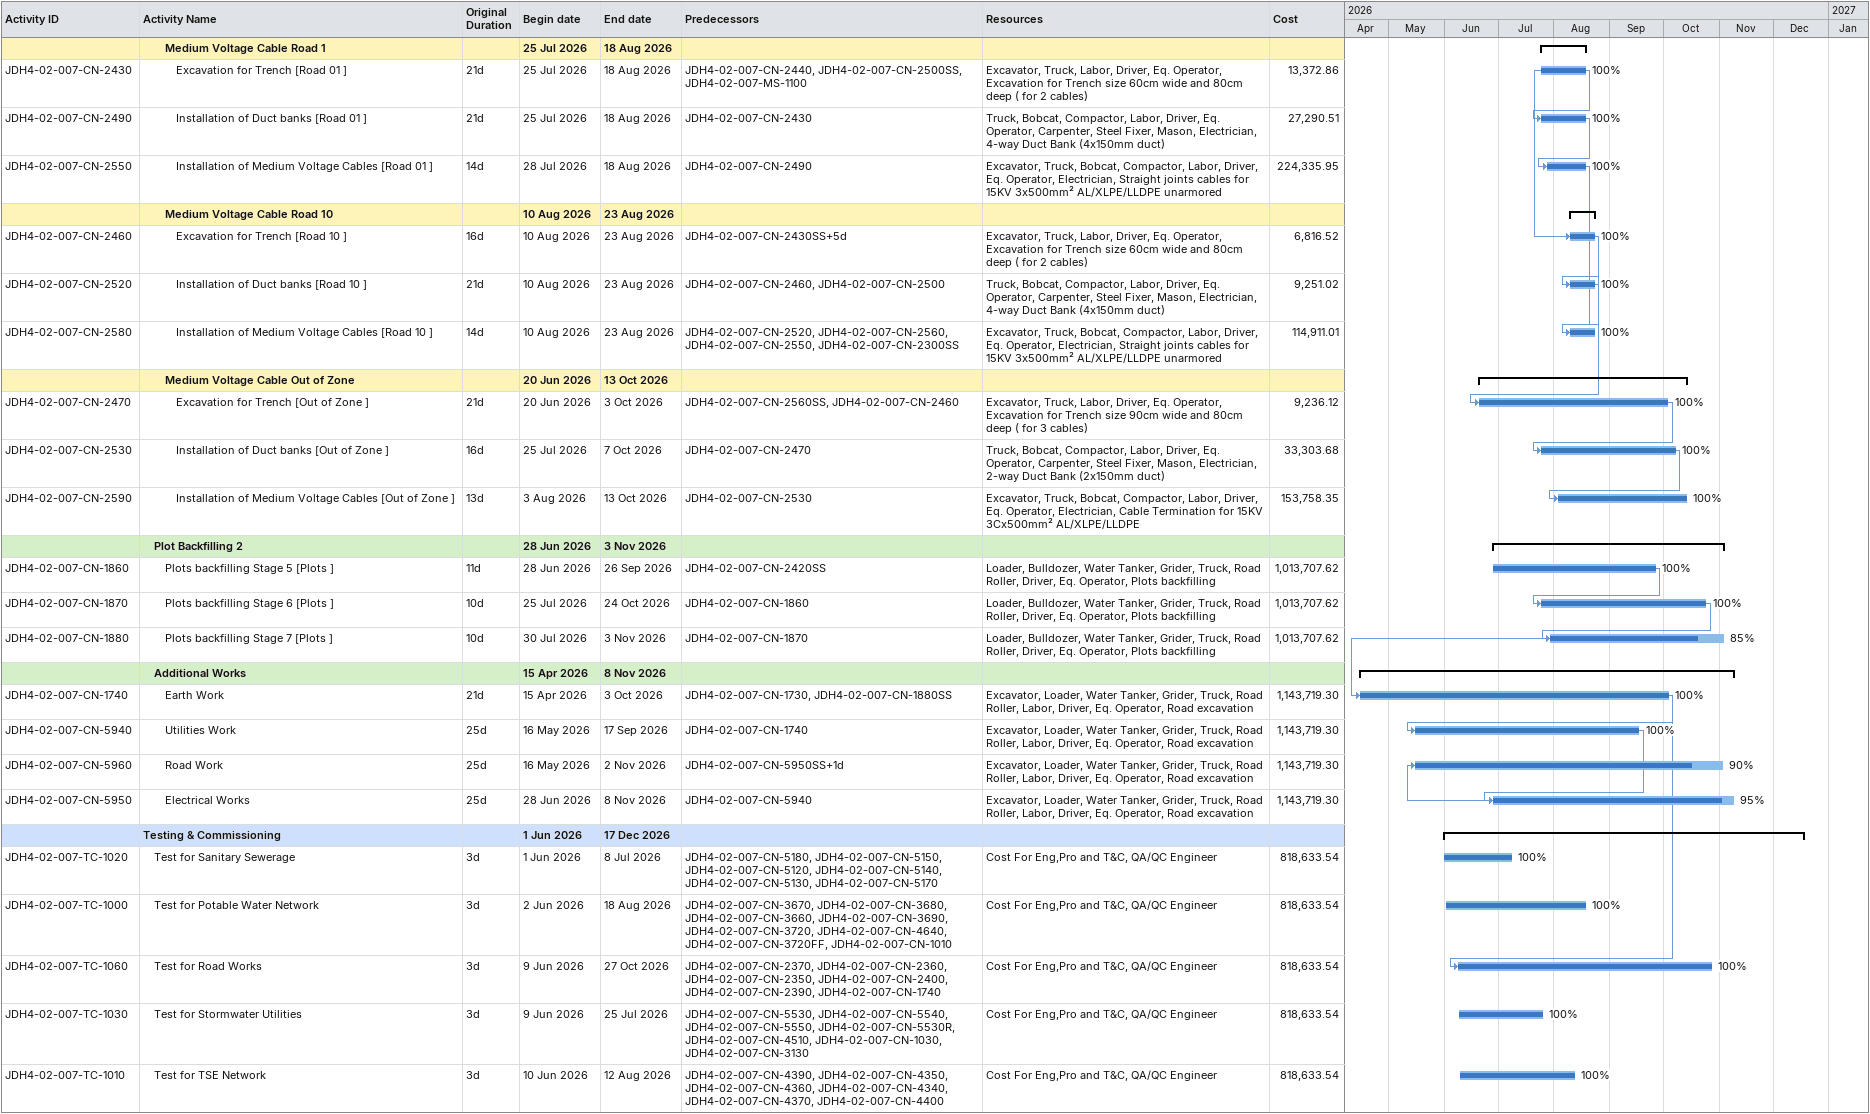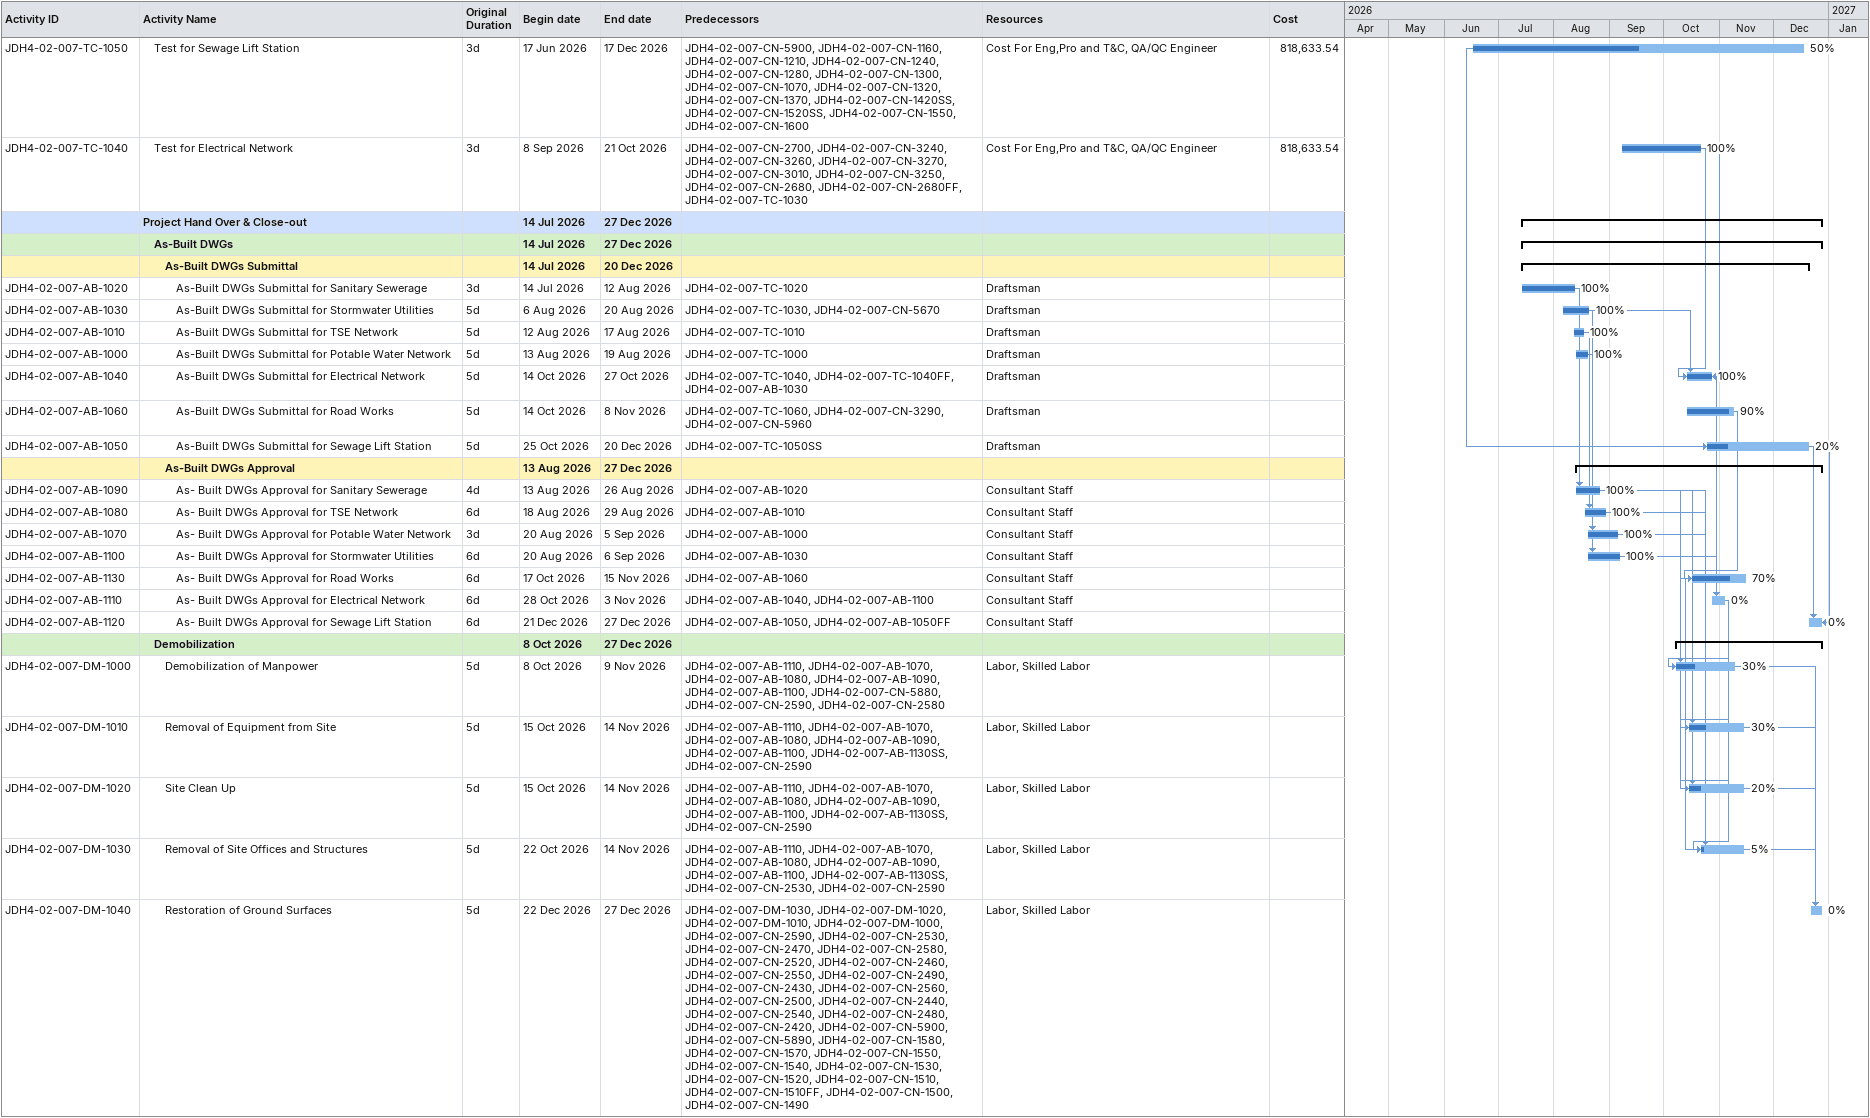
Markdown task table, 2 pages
| ID | Level | Task | Original duration | Start | Finish | Predecessors | Resources | % complete | Cost |
|---|---|---|---|---|---|---|---|---|---|
|  | 3 | **Medium Voltage Cable Road 1** |  | 2026-07-25 | 2026-08-18 |  |  |  |  |
| JDH4-02-007-CN-2430 | 4 | Excavation for Trench [Road 01 ] | 21d | 2026-07-25 | 2026-08-18 | JDH4-02-007-CN-2440, JDH4-02-007-CN-2500SS, JDH4-02-007-MS-1100 | Excavator, Truck, Labor, Driver, Eq. Operator, Excavation for Trench size 60cm wide and 80cm deep ( for 2 cables) | 100 | 13372.86 |
| JDH4-02-007-CN-2490 | 4 | Installation of Duct banks [Road 01 ] | 21d | 2026-07-25 | 2026-08-18 | JDH4-02-007-CN-2430 | Truck, Bobcat, Compactor, Labor, Driver, Eq. Operator, Carpenter, Steel Fixer, Mason, Electrician, 4-way Duct Bank (4x150mm duct) | 100 | 27290.51 |
| JDH4-02-007-CN-2550 | 4 | Installation of Medium Voltage Cables [Road 01 ] | 14d | 2026-07-28 | 2026-08-18 | JDH4-02-007-CN-2490 | Excavator, Truck, Bobcat, Compactor, Labor, Driver, Eq. Operator, Electrician, Straight joints cables for 15KV 3x500mm² AL/XLPE/LLDPE unarmored | 100 | 224335.95 |
|  | 3 | **Medium Voltage Cable Road 10** |  | 2026-08-10 | 2026-08-23 |  |  |  |  |
| JDH4-02-007-CN-2460 | 4 | Excavation for Trench [Road 10 ] | 16d | 2026-08-10 | 2026-08-23 | JDH4-02-007-CN-2430SS+5d | Excavator, Truck, Labor, Driver, Eq. Operator, Excavation for Trench size 60cm wide and 80cm deep ( for 2 cables) | 100 | 6816.52 |
| JDH4-02-007-CN-2520 | 4 | Installation of Duct banks [Road 10 ] | 21d | 2026-08-10 | 2026-08-23 | JDH4-02-007-CN-2460, JDH4-02-007-CN-2500 | Truck, Bobcat, Compactor, Labor, Driver, Eq. Operator, Carpenter, Steel Fixer, Mason, Electrician, 4-way Duct Bank (4x150mm duct) | 100 | 9251.02 |
| JDH4-02-007-CN-2580 | 4 | Installation of Medium Voltage Cables [Road 10 ] | 14d | 2026-08-10 | 2026-08-23 | JDH4-02-007-CN-2520, JDH4-02-007-CN-2560, JDH4-02-007-CN-2550, JDH4-02-007-CN-2300SS | Excavator, Truck, Bobcat, Compactor, Labor, Driver, Eq. Operator, Electrician, Straight joints cables for 15KV 3x500mm² AL/XLPE/LLDPE unarmored | 100 | 114911.01 |
|  | 3 | **Medium Voltage Cable Out of Zone** |  | 2026-06-20 | 2026-10-13 |  |  |  |  |
| JDH4-02-007-CN-2470 | 4 | Excavation for Trench [Out of Zone ] | 21d | 2026-06-20 | 2026-10-03 | JDH4-02-007-CN-2560SS, JDH4-02-007-CN-2460 | Excavator, Truck, Labor, Driver, Eq. Operator, Excavation for Trench size 90cm wide and 80cm deep ( for 3 cables) | 100 | 9236.12 |
| JDH4-02-007-CN-2530 | 4 | Installation of Duct banks [Out of Zone ] | 16d | 2026-07-25 | 2026-10-07 | JDH4-02-007-CN-2470 | Truck, Bobcat, Compactor, Labor, Driver, Eq. Operator, Carpenter, Steel Fixer, Mason, Electrician, 2-way Duct Bank (2x150mm duct) | 100 | 33303.68 |
| JDH4-02-007-CN-2590 | 4 | Installation of Medium Voltage Cables [Out of Zone ] | 13d | 2026-08-03 | 2026-10-13 | JDH4-02-007-CN-2530 | Excavator, Truck, Bobcat, Compactor, Labor, Driver, Eq. Operator, Electrician, Cable Termination for 15KV 3Cx500mm² AL/XLPE/LLDPE | 100 | 153758.35 |
|  | 2 | **Plot Backfilling 2** |  | 2026-06-28 | 2026-11-03 |  |  |  |  |
| JDH4-02-007-CN-1860 | 3 | Plots backfilling Stage 5 [Plots ] | 11d | 2026-06-28 | 2026-09-26 | JDH4-02-007-CN-2420SS | Loader, Bulldozer, Water Tanker, Grider, Truck, Road Roller, Driver, Eq. Operator, Plots backfilling | 100 | 1013707.62 |
| JDH4-02-007-CN-1870 | 3 | Plots backfilling Stage 6 [Plots ] | 10d | 2026-07-25 | 2026-10-24 | JDH4-02-007-CN-1860 | Loader, Bulldozer, Water Tanker, Grider, Truck, Road Roller, Driver, Eq. Operator, Plots backfilling | 100 | 1013707.62 |
| JDH4-02-007-CN-1880 | 3 | Plots backfilling Stage 7 [Plots ] | 10d | 2026-07-30 | 2026-11-03 | JDH4-02-007-CN-1870 | Loader, Bulldozer, Water Tanker, Grider, Truck, Road Roller, Driver, Eq. Operator, Plots backfilling | 85 | 1013707.62 |
|  | 2 | **Additional Works** |  | 2026-04-15 | 2026-11-08 |  |  |  |  |
| JDH4-02-007-CN-1740 | 3 | Earth Work | 21d | 2026-04-15 | 2026-10-03 | JDH4-02-007-CN-1730, JDH4-02-007-CN-1880SS | Excavator, Loader, Water Tanker, Grider, Truck, Road Roller, Labor, Driver, Eq. Operator, Road excavation | 100 | 1143719.30 |
| JDH4-02-007-CN-5940 | 3 | Utilities Work | 25d | 2026-05-16 | 2026-09-17 | JDH4-02-007-CN-1740 | Excavator, Loader, Water Tanker, Grider, Truck, Road Roller, Labor, Driver, Eq. Operator, Road excavation | 100 | 1143719.30 |
| JDH4-02-007-CN-5960 | 3 | Road Work | 25d | 2026-05-16 | 2026-11-02 | JDH4-02-007-CN-5950SS+1d | Excavator, Loader, Water Tanker, Grider, Truck, Road Roller, Labor, Driver, Eq. Operator, Road excavation | 90 | 1143719.30 |
| JDH4-02-007-CN-5950 | 3 | Electrical Works | 25d | 2026-06-28 | 2026-11-08 | JDH4-02-007-CN-5940 | Excavator, Loader, Water Tanker, Grider, Truck, Road Roller, Labor, Driver, Eq. Operator, Road excavation | 95 | 1143719.30 |
|  | 1 | **Testing & Commissioning** |  | 2026-06-01 | 2026-12-17 |  |  |  |  |
| JDH4-02-007-TC-1020 | 2 | Test for Sanitary Sewerage | 3d | 2026-06-01 | 2026-07-08 | JDH4-02-007-CN-5180, JDH4-02-007-CN-5150, JDH4-02-007-CN-5120, JDH4-02-007-CN-5140, JDH4-02-007-CN-5130, JDH4-02-007-CN-5170 | Cost For Eng,Pro and T&C, QA/QC Engineer | 100 | 818633.54 |
| JDH4-02-007-TC-1000 | 2 | Test for Potable Water Network | 3d | 2026-06-02 | 2026-08-18 | JDH4-02-007-CN-3670, JDH4-02-007-CN-3680, JDH4-02-007-CN-3660, JDH4-02-007-CN-3690, JDH4-02-007-CN-3720, JDH4-02-007-CN-4640, JDH4-02-007-CN-3720FF, JDH4-02-007-CN-1010 | Cost For Eng,Pro and T&C, QA/QC Engineer | 100 | 818633.54 |
| JDH4-02-007-TC-1060 | 2 | Test for Road Works | 3d | 2026-06-09 | 2026-10-27 | JDH4-02-007-CN-2370, JDH4-02-007-CN-2360, JDH4-02-007-CN-2350, JDH4-02-007-CN-2400, JDH4-02-007-CN-2390, JDH4-02-007-CN-1740 | Cost For Eng,Pro and T&C, QA/QC Engineer | 100 | 818633.54 |
| JDH4-02-007-TC-1030 | 2 | Test for Stormwater Utilities | 3d | 2026-06-09 | 2026-07-25 | JDH4-02-007-CN-5530, JDH4-02-007-CN-5540, JDH4-02-007-CN-5550, JDH4-02-007-CN-5530R, JDH4-02-007-CN-4510, JDH4-02-007-CN-1030, JDH4-02-007-CN-3130 | Cost For Eng,Pro and T&C, QA/QC Engineer | 100 | 818633.54 |
| JDH4-02-007-TC-1010 | 2 | Test for TSE Network | 3d | 2026-06-10 | 2026-08-12 | JDH4-02-007-CN-4390, JDH4-02-007-CN-4350, JDH4-02-007-CN-4360, JDH4-02-007-CN-4340, JDH4-02-007-CN-4370, JDH4-02-007-CN-4400 | Cost For Eng,Pro and T&C, QA/QC Engineer | 100 | 818633.54 |
| JDH4-02-007-TC-1050 | 2 | Test for Sewage Lift Station | 3d | 2026-06-17 | 2026-12-17 | JDH4-02-007-CN-5900, JDH4-02-007-CN-1160, JDH4-02-007-CN-1210, JDH4-02-007-CN-1240, JDH4-02-007-CN-1280, JDH4-02-007-CN-1300, JDH4-02-007-CN-1070, JDH4-02-007-CN-1320, JDH4-02-007-CN-1370, JDH4-02-007-CN-1420SS, JDH4-02-007-CN-1520SS, JDH4-02-007-CN-1550, JDH4-02-007-CN-1600 | Cost For Eng,Pro and T&C, QA/QC Engineer | 50 | 818633.54 |
| JDH4-02-007-TC-1040 | 2 | Test for Electrical Network | 3d | 2026-09-08 | 2026-10-21 | JDH4-02-007-CN-2700, JDH4-02-007-CN-3240, JDH4-02-007-CN-3260, JDH4-02-007-CN-3270, JDH4-02-007-CN-3010, JDH4-02-007-CN-3250, JDH4-02-007-CN-2680, JDH4-02-007-CN-2680FF, JDH4-02-007-TC-1030 | Cost For Eng,Pro and T&C, QA/QC Engineer | 100 | 818633.54 |
|  | 1 | **Project Hand Over & Close-out** |  | 2026-07-14 | 2026-12-27 |  |  |  |  |
|  | 2 | **As-Built DWGs** |  | 2026-07-14 | 2026-12-27 |  |  |  |  |
|  | 3 | **As-Built DWGs Submittal** |  | 2026-07-14 | 2026-12-20 |  |  |  |  |
| JDH4-02-007-AB-1020 | 4 | As-Built DWGs Submittal for Sanitary Sewerage | 3d | 2026-07-14 | 2026-08-12 | JDH4-02-007-TC-1020 | Draftsman | 100 |  |
| JDH4-02-007-AB-1030 | 4 | As-Built DWGs Submittal for Stormwater Utilities | 5d | 2026-08-06 | 2026-08-20 | JDH4-02-007-TC-1030, JDH4-02-007-CN-5670 | Draftsman | 100 |  |
| JDH4-02-007-AB-1010 | 4 | As-Built DWGs Submittal for TSE Network | 5d | 2026-08-12 | 2026-08-17 | JDH4-02-007-TC-1010 | Draftsman | 100 |  |
| JDH4-02-007-AB-1000 | 4 | As-Built DWGs Submittal for Potable Water Network | 5d | 2026-08-13 | 2026-08-19 | JDH4-02-007-TC-1000 | Draftsman | 100 |  |
| JDH4-02-007-AB-1040 | 4 | As-Built DWGs Submittal for Electrical Network | 5d | 2026-10-14 | 2026-10-27 | JDH4-02-007-TC-1040, JDH4-02-007-TC-1040FF, JDH4-02-007-AB-1030 | Draftsman | 100 |  |
| JDH4-02-007-AB-1060 | 4 | As-Built DWGs Submittal for Road Works | 5d | 2026-10-14 | 2026-11-08 | JDH4-02-007-TC-1060, JDH4-02-007-CN-3290, JDH4-02-007-CN-5960 | Draftsman | 90 |  |
| JDH4-02-007-AB-1050 | 4 | As-Built DWGs Submittal for Sewage Lift Station | 5d | 2026-10-25 | 2026-12-20 | JDH4-02-007-TC-1050SS | Draftsman | 20 |  |
|  | 3 | **As-Built DWGs Approval** |  | 2026-08-13 | 2026-12-27 |  |  |  |  |
| JDH4-02-007-AB-1090 | 4 | As- Built DWGs Approval for Sanitary Sewerage | 4d | 2026-08-13 | 2026-08-26 | JDH4-02-007-AB-1020 | Consultant Staff | 100 |  |
| JDH4-02-007-AB-1080 | 4 | As- Built DWGs Approval for TSE Network | 6d | 2026-08-18 | 2026-08-29 | JDH4-02-007-AB-1010 | Consultant Staff | 100 |  |
| JDH4-02-007-AB-1070 | 4 | As- Built DWGs Approval for Potable Water Network | 3d | 2026-08-20 | 2026-09-05 | JDH4-02-007-AB-1000 | Consultant Staff | 100 |  |
| JDH4-02-007-AB-1100 | 4 | As- Built DWGs Approval for Stormwater Utilities | 6d | 2026-08-20 | 2026-09-06 | JDH4-02-007-AB-1030 | Consultant Staff | 100 |  |
| JDH4-02-007-AB-1130 | 4 | As- Built DWGs Approval for Road Works | 6d | 2026-10-17 | 2026-11-15 | JDH4-02-007-AB-1060 | Consultant Staff | 70 |  |
| JDH4-02-007-AB-1110 | 4 | As- Built DWGs Approval for Electrical Network | 6d | 2026-10-28 | 2026-11-03 | JDH4-02-007-AB-1040, JDH4-02-007-AB-1100 | Consultant Staff | 0 |  |
| JDH4-02-007-AB-1120 | 4 | As- Built DWGs Approval for Sewage Lift Station | 6d | 2026-12-21 | 2026-12-27 | JDH4-02-007-AB-1050, JDH4-02-007-AB-1050FF | Consultant Staff | 0 |  |
|  | 2 | **Demobilization** |  | 2026-10-08 | 2026-12-27 |  |  |  |  |
| JDH4-02-007-DM-1000 | 3 | Demobilization of Manpower | 5d | 2026-10-08 | 2026-11-09 | JDH4-02-007-AB-1110, JDH4-02-007-AB-1070, JDH4-02-007-AB-1080, JDH4-02-007-AB-1090, JDH4-02-007-AB-1100, JDH4-02-007-CN-5880, JDH4-02-007-CN-2590, JDH4-02-007-CN-2580 | Labor, Skilled Labor | 30 |  |
| JDH4-02-007-DM-1010 | 3 | Removal of Equipment from Site | 5d | 2026-10-15 | 2026-11-14 | JDH4-02-007-AB-1110, JDH4-02-007-AB-1070, JDH4-02-007-AB-1080, JDH4-02-007-AB-1090, JDH4-02-007-AB-1100, JDH4-02-007-AB-1130SS, JDH4-02-007-CN-2590 | Labor, Skilled Labor | 30 |  |
| JDH4-02-007-DM-1020 | 3 | Site Clean Up | 5d | 2026-10-15 | 2026-11-14 | JDH4-02-007-AB-1110, JDH4-02-007-AB-1070, JDH4-02-007-AB-1080, JDH4-02-007-AB-1090, JDH4-02-007-AB-1100, JDH4-02-007-AB-1130SS, JDH4-02-007-CN-2590 | Labor, Skilled Labor | 20 |  |
| JDH4-02-007-DM-1030 | 3 | Removal of Site Offices and Structures | 5d | 2026-10-22 | 2026-11-14 | JDH4-02-007-AB-1110, JDH4-02-007-AB-1070, JDH4-02-007-AB-1080, JDH4-02-007-AB-1090, JDH4-02-007-AB-1100, JDH4-02-007-AB-1130SS, JDH4-02-007-CN-2530, JDH4-02-007-CN-2590 | Labor, Skilled Labor | 5 |  |
| JDH4-02-007-DM-1040 | 3 | Restoration of Ground Surfaces | 5d | 2026-12-22 | 2026-12-27 | JDH4-02-007-DM-1030, JDH4-02-007-DM-1020, JDH4-02-007-DM-1010, JDH4-02-007-DM-1000, JDH4-02-007-CN-2590, JDH4-02-007-CN-2530, JDH4-02-007-CN-2470, JDH4-02-007-CN-2580, JDH4-02-007-CN-2520, JDH4-02-007-CN-2460, JDH4-02-007-CN-2550, JDH4-02-007-CN-2490, JDH4-02-007-CN-2430, JDH4-02-007-CN-2560, JDH4-02-007-CN-2500, JDH4-02-007-CN-2440, JDH4-02-007-CN-2540, JDH4-02-007-CN-2480, JDH4-02-007-CN-2420, JDH4-02-007-CN-5900, JDH4-02-007-CN-5890, JDH4-02-007-CN-1580, JDH4-02-007-CN-1570, JDH4-02-007-CN-1550, JDH4-02-007-CN-1540, JDH4-02-007-CN-1530, JDH4-02-007-CN-1520, JDH4-02-007-CN-1510, JDH4-02-007-CN-1510FF, JDH4-02-007-CN-1500, JDH4-02-007-CN-1490 | Labor, Skilled Labor | 0 |  |
